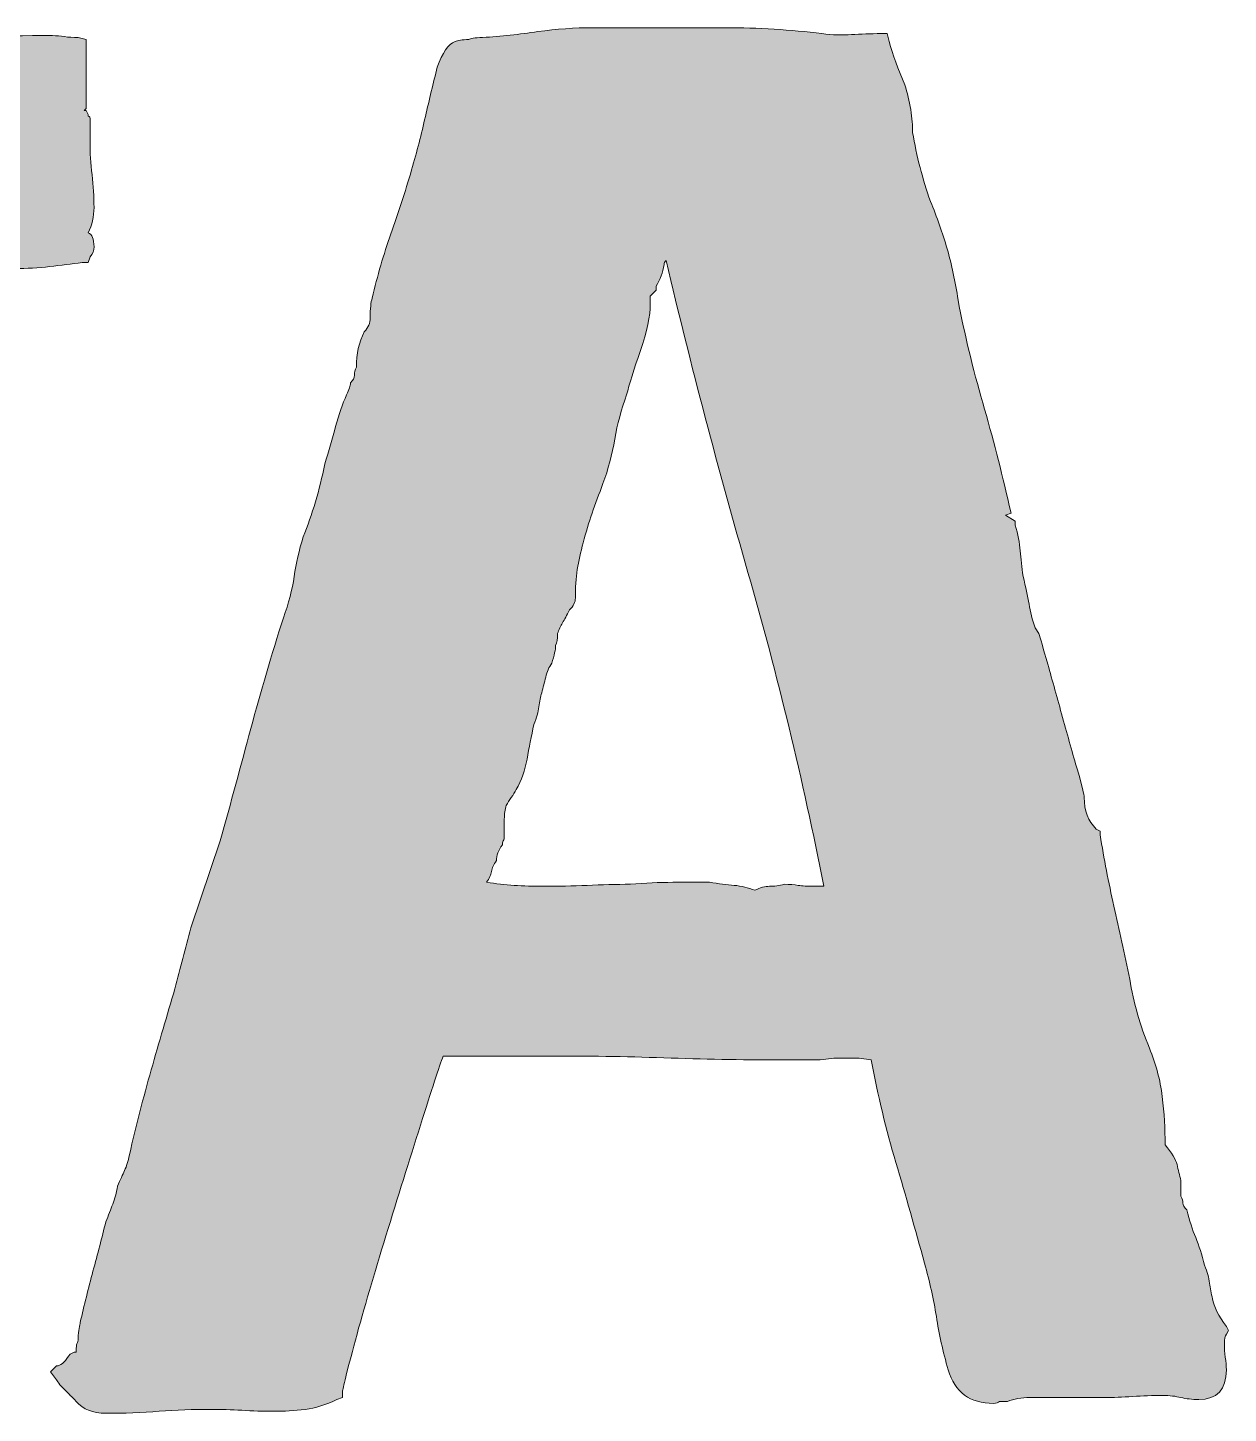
# Model space of a CAD drawing. Header units: inches. Extents: x 144 to 932, y -1020 to -68.
# Drawn here: x 563 to 713.9, y -959 to -784.9 of the extents above; entities that cross this region are included whole.
import ezdxf

# ---------------------------------------------------------------- set-up
doc = ezdxf.new("R2010")
doc.units = ezdxf.units.IN
doc.header["$MEASUREMENT"] = 0
doc.layers.add('Layer 1', color=7, linetype='Continuous')

# ---------------------------------------------------------------- blocks, each defined once
blk = doc.blocks.new('block 16')
at = {"layer": 'Layer 1', "true_color": 0x04d3da}
h = blk.add_hatch(color=132, dxfattribs=at)
h.dxf.hatch_style = 2
edge = h.paths.add_edge_path()
edge.add_spline(control_points=[(492.69, -957.27), (491.2, -956.44), (490.46, -955.37), (490.46, -954.04), (490.46, -954.04), (490.46, -938.17), (490.46, -938.17), (490.46, -938.17), (490.46, -937.43), (490.46, -937.43), (490.46, -937.27), (490.54, -937.1), (490.71, -936.93), (490.71, -936.93), (490.71, -936.44), (490.71, -936.44), (490.71, -936.44), (490.71, -936.19), (490.71, -936.19), (490.71, -936.19), (490.71, -935.45), (490.71, -935.45), (490.71, -935.12), (490.66, -934.91), (490.58, -934.83), (490.5, -934.75), (490.46, -934.62), (490.46, -934.46), (490.46, -934.46), (490.46, -933.71), (490.46, -933.71), (490.46, -933.71), (490.95, -933.22), (490.95, -933.22), (490.79, -933.05), (490.71, -932.64), (490.71, -931.98), (490.71, -931.48), (490.79, -931.23), (490.95, -931.23), (490.95, -931.07), (491.04, -930.9), (491.2, -930.74), (491.2, -930.74), (491.7, -930.24), (491.7, -930.24), (491.7, -930.24), (491.7, -929.99), (491.7, -929.99), (491.7, -929.99), (491.7, -928.75), (491.7, -928.75), (491.7, -928.75), (491.7, -927.26), (491.7, -927.26), (491.7, -920.82), (491.49, -914.37), (491.08, -907.92), (490.66, -901.48), (490.46, -895.12), (490.46, -888.83), (490.46, -888.83), (490.46, -887.59), (490.46, -887.59), (490.46, -887.59), (491.2, -887.59), (491.2, -887.59), (491.04, -887.26), (490.87, -886.93), (490.71, -886.6), (490.54, -886.27), (490.46, -885.94), (490.46, -885.61), (490.46, -878.67), (490.42, -871.93), (490.33, -865.4), (490.25, -858.87), (490.21, -852.22), (490.21, -845.44), (490.21, -843.13), (490.25, -840.9), (490.33, -838.75), (490.42, -836.6), (490.46, -834.37), (490.46, -832.05), (490.46, -831.23), (490.37, -830.44), (490.21, -829.7), (490.04, -828.95), (489.96, -828.17), (489.96, -827.34), (489.96, -827.01), (490, -826.81), (490.09, -826.72), (490.17, -826.64), (490.21, -826.52), (490.21, -826.35), (490.21, -826.35), (490.21, -825.61), (490.21, -825.61), (490.37, -825.44), (490.46, -825.2), (490.46, -824.86), (490.46, -824.86), (490.46, -824.37), (490.46, -824.37), (490.46, -824.04), (490.42, -823.62), (490.33, -823.13), (490.25, -822.63), (490.21, -822.22), (490.21, -821.89), (490.21, -821.89), (490.21, -815.19), (490.21, -815.19), (490.21, -815.19), (489.47, -815.19), (489.47, -815.19), (489.13, -815.19), (488.97, -815.11), (488.97, -814.95), (488.97, -814.95), (488.23, -814.95), (488.23, -814.95), (487.89, -814.78), (487.56, -814.66), (487.24, -814.57), (486.9, -814.49), (486.57, -814.29), (486.24, -813.95), (486.08, -814.12), (486, -814.24), (486, -814.33), (486, -814.41), (485.91, -814.54), (485.75, -814.7), (485.75, -814.7), (485.5, -815.19), (485.5, -815.19), (485.5, -815.19), (484.76, -815.19), (484.76, -815.19), (480.45, -815.19), (476.16, -815.15), (471.86, -815.07), (467.56, -814.99), (463.27, -814.95), (458.97, -814.95), (457.64, -814.95), (456.36, -815.03), (455.13, -815.19), (453.89, -815.36), (452.6, -815.44), (451.28, -815.44), (449.46, -815.44), (447.64, -815.4), (445.83, -815.32), (444.01, -815.24), (442.19, -815.28), (440.37, -815.44), (440.37, -815.44), (439.13, -815.44), (439.13, -815.44), (439.13, -815.44), (439.13, -814.2), (439.13, -814.2), (439.13, -812.06), (439.09, -809.86), (439.01, -807.63), (438.92, -805.4), (438.89, -803.13), (438.89, -800.81), (438.89, -798.5), (438.92, -796.23), (439.01, -793.99), (439.09, -791.76), (439.13, -789.57), (439.13, -787.42), (439.13, -787.42), (439.13, -785.94), (439.13, -785.94), (439.13, -785.94), (440.62, -786.18), (440.62, -786.18), (441.28, -786.35), (441.86, -786.47), (442.36, -786.56), (442.85, -786.64), (443.43, -786.68), (444.09, -786.68), (445.08, -786.68), (446.08, -786.6), (447.07, -786.43), (448.06, -786.27), (449.05, -786.18), (450.04, -786.18), (451.36, -786.18), (452.6, -786.23), (453.76, -786.31), (454.92, -786.39), (456.08, -786.43), (457.23, -786.43), (467.65, -786.43), (477.85, -786.35), (487.86, -786.18), (497.85, -786.02), (508.06, -785.94), (518.47, -785.94), (519.8, -785.94), (521.16, -785.98), (522.57, -786.06), (523.97, -786.14), (525.33, -786.18), (526.66, -786.18), (533.1, -786.18), (539.59, -786.14), (546.12, -786.06), (552.65, -785.98), (559.3, -785.94), (566.08, -785.94), (566.58, -785.94), (567.07, -785.98), (567.57, -786.06), (568.06, -786.14), (568.64, -786.18), (569.3, -786.18), (569.3, -786.18), (570.3, -786.43), (570.3, -786.43), (570.3, -786.43), (570.3, -795.11), (570.3, -795.11), (570.3, -795.11), (570.05, -795.36), (570.05, -795.36), (570.05, -795.36), (570.3, -795.36), (570.3, -795.36), (570.3, -795.36), (570.54, -795.85), (570.54, -795.85), (570.54, -796.02), (570.58, -796.1), (570.67, -796.1), (570.75, -796.1), (570.79, -796.19), (570.79, -796.35), (570.79, -796.35), (570.79, -797.09), (570.79, -797.09), (570.79, -797.09), (570.79, -797.59), (570.79, -797.59), (570.79, -797.59), (570.79, -799.33), (570.79, -799.33), (570.79, -800.65), (570.87, -802.01), (571.04, -803.42), (571.2, -804.82), (571.29, -806.19), (571.29, -807.51), (571.29, -808.67), (571.04, -809.74), (570.54, -810.73), (571.04, -810.9), (571.29, -811.47), (571.29, -812.47), (571.29, -812.96), (571.12, -813.38), (570.79, -813.71), (570.79, -813.71), (570.54, -814.45), (570.54, -814.45), (570.54, -814.45), (569.8, -814.45), (569.8, -814.45), (568.48, -814.62), (567.11, -814.78), (565.71, -814.95), (564.3, -815.11), (562.86, -815.19), (561.37, -815.19), (560.38, -815.19), (559.43, -815.11), (558.52, -814.95), (557.61, -814.78), (556.66, -814.7), (555.67, -814.7), (552.85, -814.7), (550.13, -814.74), (547.49, -814.82), (544.84, -814.91), (542.11, -814.95), (539.3, -814.95), (539.3, -814.95), (539.06, -815.19), (539.06, -815.19), (539.06, -815.19), (538.56, -815.19), (538.56, -815.19), (538.39, -815.36), (538.14, -815.44), (537.82, -815.44), (537.48, -815.61), (537.15, -815.69), (536.82, -815.69), (536.16, -815.69), (535.5, -815.53), (534.84, -815.19), (534.67, -815.19), (534.55, -815.15), (534.47, -815.07), (534.38, -814.99), (534.26, -814.95), (534.1, -814.95), (534.1, -814.95), (524.43, -814.95), (524.43, -814.95), (524.43, -815.28), (524.38, -815.57), (524.3, -815.81), (524.22, -816.06), (524.18, -816.35), (524.18, -816.68), (524.18, -817.67), (524.26, -818.63), (524.43, -819.53), (524.59, -820.44), (524.68, -821.39), (524.68, -822.38), (524.68, -822.88), (524.59, -823.21), (524.43, -823.38), (524.43, -823.87), (524.34, -824.2), (524.18, -824.37), (524.18, -824.37), (524.18, -824.86), (524.18, -824.86), (524.01, -825.03), (523.93, -825.2), (523.93, -825.36), (523.93, -826.68), (524.09, -828.05), (524.43, -829.45), (524.76, -830.86), (524.92, -832.3), (524.92, -833.79), (524.92, -836.6), (524.96, -839.37), (525.05, -842.1), (525.13, -844.82), (525.17, -847.51), (525.17, -850.15), (525.17, -850.15), (525.17, -850.65), (525.17, -850.65), (525.33, -850.82), (525.42, -851.31), (525.42, -852.14), (525.42, -852.97), (525.08, -854.04), (524.43, -855.36), (524.76, -856.19), (524.92, -857.43), (524.92, -859.08), (524.92, -860.07), (524.84, -861.02), (524.68, -861.93), (524.51, -862.84), (524.43, -863.71), (524.43, -864.53), (524.43, -866.52), (524.55, -868.46), (524.8, -870.36), (525.05, -872.26), (525.17, -874.2), (525.17, -876.19), (525.17, -876.85), (525.08, -877.27), (524.92, -877.43), (524.92, -877.92), (524.84, -878.34), (524.68, -878.67), (524.51, -879), (524.43, -879.33), (524.43, -879.66), (524.43, -879.66), (524.92, -880.65), (524.92, -880.65), (524.92, -880.65), (524.92, -880.9), (524.92, -880.9), (524.92, -885.03), (524.96, -889.17), (525.05, -893.3), (525.13, -897.43), (525.17, -901.64), (525.17, -905.94), (525.17, -907.1), (525.08, -908.17), (524.92, -909.16), (524.76, -910.16), (524.68, -911.23), (524.68, -912.39), (524.68, -912.39), (524.68, -918.59), (524.68, -918.59), (524.68, -918.75), (524.84, -919.17), (525.17, -919.83), (525.17, -920.32), (525.25, -920.66), (525.42, -920.82), (525.42, -920.82), (525.42, -921.81), (525.42, -921.81), (525.42, -922.14), (525.38, -922.55), (525.3, -923.05), (525.21, -923.55), (525.17, -923.96), (525.17, -924.29), (525.17, -925.12), (525.21, -926.07), (525.3, -927.14), (525.38, -928.22), (525.42, -929.25), (525.42, -930.24), (525.42, -932.22), (525.17, -934.13), (524.68, -935.94), (524.68, -935.94), (524.68, -936.19), (524.68, -936.19), (524.84, -936.36), (524.92, -936.52), (524.92, -936.69), (524.92, -936.85), (525, -937.02), (525.17, -937.18), (525.17, -937.52), (525.21, -937.93), (525.3, -938.42), (525.38, -938.92), (525.42, -939.41), (525.42, -939.91), (525.42, -939.91), (525.42, -944.62), (525.42, -944.62), (525.42, -945.95), (525.38, -947.22), (525.3, -948.46), (525.21, -949.7), (525.17, -950.99), (525.17, -952.31), (525.17, -952.31), (525.17, -952.8), (525.17, -952.8), (525.17, -952.8), (524.92, -953.05), (524.92, -953.05), (524.92, -953.05), (525.17, -953.3), (525.17, -953.3), (525.5, -953.63), (525.67, -954.04), (525.67, -954.54), (525.67, -955.2), (525.33, -955.62), (524.68, -955.78), (524.68, -955.78), (523.68, -956.27), (523.68, -956.27), (523.19, -956.27), (522.44, -956.44), (521.45, -956.77), (520.62, -956.94), (519.8, -957.06), (518.97, -957.14), (518.14, -957.23), (517.57, -957.27), (517.24, -957.27), (514.26, -957.43), (511.29, -957.56), (508.31, -957.64), (505.33, -957.72), (502.36, -957.76), (499.38, -957.76), (498.39, -957.76), (497.65, -957.68), (497.15, -957.51), (496.66, -957.51), (495.99, -957.27), (495.17, -956.77), (495, -956.77), (494.84, -956.86), (494.67, -957.02), (494.67, -957.02), (493.68, -957.02), (493.68, -957.02), (493.68, -957.02), (493.18, -957.27), (493.18, -957.27), (493.18, -957.27), (492.69, -957.27), (492.69, -957.27)], knot_values=[0, 0, 0, 0, 1, 1, 1, 2, 2, 2, 3, 3, 3, 4, 4, 4, 5, 5, 5, 6, 6, 6, 7, 7, 7, 8, 8, 8, 9, 9, 9, 10, 10, 10, 11, 11, 11, 12, 12, 12, 13, 13, 13, 14, 14, 14, 15, 15, 15, 16, 16, 16, 17, 17, 17, 18, 18, 18, 19, 19, 19, 20, 20, 20, 21, 21, 21, 22, 22, 22, 23, 23, 23, 24, 24, 24, 25, 25, 25, 26, 26, 26, 27, 27, 27, 28, 28, 28, 29, 29, 29, 30, 30, 30, 31, 31, 31, 32, 32, 32, 33, 33, 33, 34, 34, 34, 35, 35, 35, 36, 36, 36, 37, 37, 37, 38, 38, 38, 39, 39, 39, 40, 40, 40, 41, 41, 41, 42, 42, 42, 43, 43, 43, 44, 44, 44, 45, 45, 45, 46, 46, 46, 47, 47, 47, 48, 48, 48, 49, 49, 49, 50, 50, 50, 51, 51, 51, 52, 52, 52, 53, 53, 53, 54, 54, 54, 55, 55, 55, 56, 56, 56, 57, 57, 57, 58, 58, 58, 59, 59, 59, 60, 60, 60, 61, 61, 61, 62, 62, 62, 63, 63, 63, 64, 64, 64, 65, 65, 65, 66, 66, 66, 67, 67, 67, 68, 68, 68, 69, 69, 69, 70, 70, 70, 71, 71, 71, 72, 72, 72, 73, 73, 73, 74, 74, 74, 75, 75, 75, 76, 76, 76, 77, 77, 77, 78, 78, 78, 79, 79, 79, 80, 80, 80, 81, 81, 81, 82, 82, 82, 83, 83, 83, 84, 84, 84, 85, 85, 85, 86, 86, 86, 87, 87, 87, 88, 88, 88, 89, 89, 89, 90, 90, 90, 91, 91, 91, 92, 92, 92, 93, 93, 93, 94, 94, 94, 95, 95, 95, 96, 96, 96, 97, 97, 97, 98, 98, 98, 99, 99, 99, 100, 100, 100, 101, 101, 101, 102, 102, 102, 103, 103, 103, 104, 104, 104, 105, 105, 105, 106, 106, 106, 107, 107, 107, 108, 108, 108, 109, 109, 109, 110, 110, 110, 111, 111, 111, 112, 112, 112, 113, 113, 113, 114, 114, 114, 115, 115, 115, 116, 116, 116, 117, 117, 117, 118, 118, 118, 119, 119, 119, 120, 120, 120, 121, 121, 121, 122, 122, 122, 123, 123, 123, 124, 124, 124, 125, 125, 125, 126, 126, 126, 127, 127, 127, 128, 128, 128, 129, 129, 129, 130, 130, 130, 131, 131, 131, 132, 132, 132, 133, 133, 133, 134, 134, 134, 135, 135, 135, 136, 136, 136, 137, 137, 137, 138, 138, 138, 139, 139, 139, 140, 140, 140, 141, 141, 141, 142, 142, 142, 143, 143, 143, 144, 144, 144, 145, 145, 145, 146, 146, 146, 147, 147, 147, 148, 148, 148, 149, 149, 149, 150, 150, 150, 151, 151, 151, 152, 152, 152, 153, 153, 153, 154, 154, 154, 155, 155, 155, 156, 156, 156, 157, 157, 157, 158, 158, 158, 159, 159, 159, 160, 160, 160, 161, 161, 161, 162, 162, 162, 163, 163, 163, 164, 164, 164, 165, 165, 165, 166, 166, 166, 167, 167, 167, 168, 168, 168, 169, 169, 169, 169], degree=3, periodic=1)
at = {"layer": 'Layer 1', "lineweight": 0}
blk.add_open_spline([(492.69, -957.27), (491.2, -956.44), (490.46, -955.37), (490.46, -954.04), (490.46, -954.04), (490.46, -938.17), (490.46, -938.17), (490.46, -938.17), (490.46, -937.43), (490.46, -937.43), (490.46, -937.27), (490.54, -937.1), (490.71, -936.93), (490.71, -936.93), (490.71, -936.44), (490.71, -936.44), (490.71, -936.44), (490.71, -936.19), (490.71, -936.19), (490.71, -936.19), (490.71, -935.45), (490.71, -935.45), (490.71, -935.12), (490.66, -934.91), (490.58, -934.83), (490.5, -934.75), (490.46, -934.62), (490.46, -934.46), (490.46, -934.46), (490.46, -933.71), (490.46, -933.71), (490.46, -933.71), (490.95, -933.22), (490.95, -933.22), (490.79, -933.05), (490.71, -932.64), (490.71, -931.98), (490.71, -931.48), (490.79, -931.23), (490.95, -931.23), (490.95, -931.07), (491.04, -930.9), (491.2, -930.74), (491.2, -930.74), (491.7, -930.24), (491.7, -930.24), (491.7, -930.24), (491.7, -929.99), (491.7, -929.99), (491.7, -929.99), (491.7, -928.75), (491.7, -928.75), (491.7, -928.75), (491.7, -927.26), (491.7, -927.26), (491.7, -920.82), (491.49, -914.37), (491.08, -907.92), (490.66, -901.48), (490.46, -895.12), (490.46, -888.83), (490.46, -888.83), (490.46, -887.59), (490.46, -887.59), (490.46, -887.59), (491.2, -887.59), (491.2, -887.59), (491.04, -887.26), (490.87, -886.93), (490.71, -886.6), (490.54, -886.27), (490.46, -885.94), (490.46, -885.61), (490.46, -878.67), (490.42, -871.93), (490.33, -865.4), (490.25, -858.87), (490.21, -852.22), (490.21, -845.44), (490.21, -843.13), (490.25, -840.9), (490.33, -838.75), (490.42, -836.6), (490.46, -834.37), (490.46, -832.05), (490.46, -831.23), (490.37, -830.44), (490.21, -829.7), (490.04, -828.95), (489.96, -828.17), (489.96, -827.34), (489.96, -827.01), (490, -826.81), (490.09, -826.72), (490.17, -826.64), (490.21, -826.52), (490.21, -826.35), (490.21, -826.35), (490.21, -825.61), (490.21, -825.61), (490.37, -825.44), (490.46, -825.2), (490.46, -824.86), (490.46, -824.86), (490.46, -824.37), (490.46, -824.37), (490.46, -824.04), (490.42, -823.62), (490.33, -823.13), (490.25, -822.63), (490.21, -822.22), (490.21, -821.89), (490.21, -821.89), (490.21, -815.19), (490.21, -815.19), (490.21, -815.19), (489.47, -815.19), (489.47, -815.19), (489.13, -815.19), (488.97, -815.11), (488.97, -814.95), (488.97, -814.95), (488.23, -814.95), (488.23, -814.95), (487.89, -814.78), (487.56, -814.66), (487.24, -814.57), (486.9, -814.49), (486.57, -814.29), (486.24, -813.95), (486.08, -814.12), (486, -814.24), (486, -814.33), (486, -814.41), (485.91, -814.54), (485.75, -814.7), (485.75, -814.7), (485.5, -815.19), (485.5, -815.19), (485.5, -815.19), (484.76, -815.19), (484.76, -815.19), (480.45, -815.19), (476.16, -815.15), (471.86, -815.07), (467.56, -814.99), (463.27, -814.95), (458.97, -814.95), (457.64, -814.95), (456.36, -815.03), (455.13, -815.19), (453.89, -815.36), (452.6, -815.44), (451.28, -815.44), (449.46, -815.44), (447.64, -815.4), (445.83, -815.32), (444.01, -815.24), (442.19, -815.28), (440.37, -815.44), (440.37, -815.44), (439.13, -815.44), (439.13, -815.44), (439.13, -815.44), (439.13, -814.2), (439.13, -814.2), (439.13, -812.06), (439.09, -809.86), (439.01, -807.63), (438.92, -805.4), (438.89, -803.13), (438.89, -800.81), (438.89, -798.5), (438.92, -796.23), (439.01, -793.99), (439.09, -791.76), (439.13, -789.57), (439.13, -787.42), (439.13, -787.42), (439.13, -785.94), (439.13, -785.94), (439.13, -785.94), (440.62, -786.18), (440.62, -786.18), (441.28, -786.35), (441.86, -786.47), (442.36, -786.56), (442.85, -786.64), (443.43, -786.68), (444.09, -786.68), (445.08, -786.68), (446.08, -786.6), (447.07, -786.43), (448.06, -786.27), (449.05, -786.18), (450.04, -786.18), (451.36, -786.18), (452.6, -786.23), (453.76, -786.31), (454.92, -786.39), (456.08, -786.43), (457.23, -786.43), (467.65, -786.43), (477.85, -786.35), (487.86, -786.18), (497.85, -786.02), (508.06, -785.94), (518.47, -785.94), (519.8, -785.94), (521.16, -785.98), (522.57, -786.06), (523.97, -786.14), (525.33, -786.18), (526.66, -786.18), (533.1, -786.18), (539.59, -786.14), (546.12, -786.06), (552.65, -785.98), (559.3, -785.94), (566.08, -785.94), (566.58, -785.94), (567.07, -785.98), (567.57, -786.06), (568.06, -786.14), (568.64, -786.18), (569.3, -786.18), (569.3, -786.18), (570.3, -786.43), (570.3, -786.43), (570.3, -786.43), (570.3, -795.11), (570.3, -795.11), (570.3, -795.11), (570.05, -795.36), (570.05, -795.36), (570.05, -795.36), (570.3, -795.36), (570.3, -795.36), (570.3, -795.36), (570.54, -795.85), (570.54, -795.85), (570.54, -796.02), (570.58, -796.1), (570.67, -796.1), (570.75, -796.1), (570.79, -796.19), (570.79, -796.35), (570.79, -796.35), (570.79, -797.09), (570.79, -797.09), (570.79, -797.09), (570.79, -797.59), (570.79, -797.59), (570.79, -797.59), (570.79, -799.33), (570.79, -799.33), (570.79, -800.65), (570.87, -802.01), (571.04, -803.42), (571.2, -804.82), (571.29, -806.19), (571.29, -807.51), (571.29, -808.67), (571.04, -809.74), (570.54, -810.73), (571.04, -810.9), (571.29, -811.47), (571.29, -812.47), (571.29, -812.96), (571.12, -813.38), (570.79, -813.71), (570.79, -813.71), (570.54, -814.45), (570.54, -814.45), (570.54, -814.45), (569.8, -814.45), (569.8, -814.45), (568.48, -814.62), (567.11, -814.78), (565.71, -814.95), (564.3, -815.11), (562.86, -815.19), (561.37, -815.19), (560.38, -815.19), (559.43, -815.11), (558.52, -814.95), (557.61, -814.78), (556.66, -814.7), (555.67, -814.7), (552.85, -814.7), (550.13, -814.74), (547.49, -814.82), (544.84, -814.91), (542.11, -814.95), (539.3, -814.95), (539.3, -814.95), (539.06, -815.19), (539.06, -815.19), (539.06, -815.19), (538.56, -815.19), (538.56, -815.19), (538.39, -815.36), (538.14, -815.44), (537.82, -815.44), (537.48, -815.61), (537.15, -815.69), (536.82, -815.69), (536.16, -815.69), (535.5, -815.53), (534.84, -815.19), (534.67, -815.19), (534.55, -815.15), (534.47, -815.07), (534.38, -814.99), (534.26, -814.95), (534.1, -814.95), (534.1, -814.95), (524.43, -814.95), (524.43, -814.95), (524.43, -815.28), (524.38, -815.57), (524.3, -815.81), (524.22, -816.06), (524.18, -816.35), (524.18, -816.68), (524.18, -817.67), (524.26, -818.63), (524.43, -819.53), (524.59, -820.44), (524.68, -821.39), (524.68, -822.38), (524.68, -822.88), (524.59, -823.21), (524.43, -823.38), (524.43, -823.87), (524.34, -824.2), (524.18, -824.37), (524.18, -824.37), (524.18, -824.86), (524.18, -824.86), (524.01, -825.03), (523.93, -825.2), (523.93, -825.36), (523.93, -826.68), (524.09, -828.05), (524.43, -829.45), (524.76, -830.86), (524.92, -832.3), (524.92, -833.79), (524.92, -836.6), (524.96, -839.37), (525.05, -842.1), (525.13, -844.82), (525.17, -847.51), (525.17, -850.15), (525.17, -850.15), (525.17, -850.65), (525.17, -850.65), (525.33, -850.82), (525.42, -851.31), (525.42, -852.14), (525.42, -852.97), (525.08, -854.04), (524.43, -855.36), (524.76, -856.19), (524.92, -857.43), (524.92, -859.08), (524.92, -860.07), (524.84, -861.02), (524.68, -861.93), (524.51, -862.84), (524.43, -863.71), (524.43, -864.53), (524.43, -866.52), (524.55, -868.46), (524.8, -870.36), (525.05, -872.26), (525.17, -874.2), (525.17, -876.19), (525.17, -876.85), (525.08, -877.27), (524.92, -877.43), (524.92, -877.92), (524.84, -878.34), (524.68, -878.67), (524.51, -879), (524.43, -879.33), (524.43, -879.66), (524.43, -879.66), (524.92, -880.65), (524.92, -880.65), (524.92, -880.65), (524.92, -880.9), (524.92, -880.9), (524.92, -885.03), (524.96, -889.17), (525.05, -893.3), (525.13, -897.43), (525.17, -901.64), (525.17, -905.94), (525.17, -907.1), (525.08, -908.17), (524.92, -909.16), (524.76, -910.16), (524.68, -911.23), (524.68, -912.39), (524.68, -912.39), (524.68, -918.59), (524.68, -918.59), (524.68, -918.75), (524.84, -919.17), (525.17, -919.83), (525.17, -920.32), (525.25, -920.66), (525.42, -920.82), (525.42, -920.82), (525.42, -921.81), (525.42, -921.81), (525.42, -922.14), (525.38, -922.55), (525.3, -923.05), (525.21, -923.55), (525.17, -923.96), (525.17, -924.29), (525.17, -925.12), (525.21, -926.07), (525.3, -927.14), (525.38, -928.22), (525.42, -929.25), (525.42, -930.24), (525.42, -932.22), (525.17, -934.13), (524.68, -935.94), (524.68, -935.94), (524.68, -936.19), (524.68, -936.19), (524.84, -936.36), (524.92, -936.52), (524.92, -936.69), (524.92, -936.85), (525, -937.02), (525.17, -937.18), (525.17, -937.52), (525.21, -937.93), (525.3, -938.42), (525.38, -938.92), (525.42, -939.41), (525.42, -939.91), (525.42, -939.91), (525.42, -944.62), (525.42, -944.62), (525.42, -945.95), (525.38, -947.22), (525.3, -948.46), (525.21, -949.7), (525.17, -950.99), (525.17, -952.31), (525.17, -952.31), (525.17, -952.8), (525.17, -952.8), (525.17, -952.8), (524.92, -953.05), (524.92, -953.05), (524.92, -953.05), (525.17, -953.3), (525.17, -953.3), (525.5, -953.63), (525.67, -954.04), (525.67, -954.54), (525.67, -955.2), (525.33, -955.62), (524.68, -955.78), (524.68, -955.78), (523.68, -956.27), (523.68, -956.27), (523.19, -956.27), (522.44, -956.44), (521.45, -956.77), (520.62, -956.94), (519.8, -957.06), (518.97, -957.14), (518.14, -957.23), (517.57, -957.27), (517.24, -957.27), (514.26, -957.43), (511.29, -957.56), (508.31, -957.64), (505.33, -957.72), (502.36, -957.76), (499.38, -957.76), (498.39, -957.76), (497.65, -957.68), (497.15, -957.51), (496.66, -957.51), (495.99, -957.27), (495.17, -956.77), (495, -956.77), (494.84, -956.86), (494.67, -957.02), (494.67, -957.02), (493.68, -957.02), (493.68, -957.02), (493.68, -957.02), (493.18, -957.27), (493.18, -957.27), (493.18, -957.27), (492.69, -957.27), (492.69, -957.27)], degree=3, knots=[0, 0, 0, 0, 1, 1, 1, 2, 2, 2, 3, 3, 3, 4, 4, 4, 5, 5, 5, 6, 6, 6, 7, 7, 7, 8, 8, 8, 9, 9, 9, 10, 10, 10, 11, 11, 11, 12, 12, 12, 13, 13, 13, 14, 14, 14, 15, 15, 15, 16, 16, 16, 17, 17, 17, 18, 18, 18, 19, 19, 19, 20, 20, 20, 21, 21, 21, 22, 22, 22, 23, 23, 23, 24, 24, 24, 25, 25, 25, 26, 26, 26, 27, 27, 27, 28, 28, 28, 29, 29, 29, 30, 30, 30, 31, 31, 31, 32, 32, 32, 33, 33, 33, 34, 34, 34, 35, 35, 35, 36, 36, 36, 37, 37, 37, 38, 38, 38, 39, 39, 39, 40, 40, 40, 41, 41, 41, 42, 42, 42, 43, 43, 43, 44, 44, 44, 45, 45, 45, 46, 46, 46, 47, 47, 47, 48, 48, 48, 49, 49, 49, 50, 50, 50, 51, 51, 51, 52, 52, 52, 53, 53, 53, 54, 54, 54, 55, 55, 55, 56, 56, 56, 57, 57, 57, 58, 58, 58, 59, 59, 59, 60, 60, 60, 61, 61, 61, 62, 62, 62, 63, 63, 63, 64, 64, 64, 65, 65, 65, 66, 66, 66, 67, 67, 67, 68, 68, 68, 69, 69, 69, 70, 70, 70, 71, 71, 71, 72, 72, 72, 73, 73, 73, 74, 74, 74, 75, 75, 75, 76, 76, 76, 77, 77, 77, 78, 78, 78, 79, 79, 79, 80, 80, 80, 81, 81, 81, 82, 82, 82, 83, 83, 83, 84, 84, 84, 85, 85, 85, 86, 86, 86, 87, 87, 87, 88, 88, 88, 89, 89, 89, 90, 90, 90, 91, 91, 91, 92, 92, 92, 93, 93, 93, 94, 94, 94, 95, 95, 95, 96, 96, 96, 97, 97, 97, 98, 98, 98, 99, 99, 99, 100, 100, 100, 101, 101, 101, 102, 102, 102, 103, 103, 103, 104, 104, 104, 105, 105, 105, 106, 106, 106, 107, 107, 107, 108, 108, 108, 109, 109, 109, 110, 110, 110, 111, 111, 111, 112, 112, 112, 113, 113, 113, 114, 114, 114, 115, 115, 115, 116, 116, 116, 117, 117, 117, 118, 118, 118, 119, 119, 119, 120, 120, 120, 121, 121, 121, 122, 122, 122, 123, 123, 123, 124, 124, 124, 125, 125, 125, 126, 126, 126, 127, 127, 127, 128, 128, 128, 129, 129, 129, 130, 130, 130, 131, 131, 131, 132, 132, 132, 133, 133, 133, 134, 134, 134, 135, 135, 135, 136, 136, 136, 137, 137, 137, 138, 138, 138, 139, 139, 139, 140, 140, 140, 141, 141, 141, 142, 142, 142, 143, 143, 143, 144, 144, 144, 145, 145, 145, 146, 146, 146, 147, 147, 147, 148, 148, 148, 149, 149, 149, 150, 150, 150, 151, 151, 151, 152, 152, 152, 153, 153, 153, 154, 154, 154, 155, 155, 155, 156, 156, 156, 157, 157, 157, 158, 158, 158, 159, 159, 159, 160, 160, 160, 161, 161, 161, 162, 162, 162, 163, 163, 163, 164, 164, 164, 165, 165, 165, 166, 166, 166, 167, 167, 167, 168, 168, 168, 169, 169, 169, 169], dxfattribs=at)
blk = doc.blocks.new('block 17')
at = {"layer": 'Layer 1', "true_color": 0x04d3da}
h = blk.add_hatch(color=132, dxfattribs=at)
h.dxf.hatch_style = 2
edge = h.paths.add_edge_path()
edge.add_spline(control_points=[(565.83, -953.8), (565.83, -953.8), (566.58, -953.05), (566.58, -953.05), (567.07, -953.05), (567.57, -952.64), (568.06, -951.81), (568.39, -951.48), (568.72, -951.31), (569.06, -951.31), (569.06, -951.31), (569.06, -951.07), (569.06, -951.07), (569.06, -951.07), (569.06, -950.82), (569.06, -950.82), (569.06, -950.49), (569.09, -950.28), (569.18, -950.2), (569.26, -950.12), (569.3, -949.91), (569.3, -949.58), (569.3, -949.08), (569.34, -948.67), (569.43, -948.34), (569.51, -948.01), (569.55, -947.76), (569.55, -947.6), (570.05, -945.45), (570.58, -943.3), (571.16, -941.15), (571.74, -939), (572.28, -936.93), (572.77, -934.95), (573.1, -934.13), (573.39, -933.38), (573.64, -932.72), (573.89, -932.06), (574.1, -931.32), (574.26, -930.49), (574.59, -929.66), (574.88, -929), (575.13, -928.5), (575.38, -928.01), (575.58, -927.35), (575.75, -926.52), (576.57, -922.89), (577.49, -919.33), (578.48, -915.86), (579.47, -912.39), (580.46, -909), (581.45, -905.69), (581.78, -904.37), (582.11, -903.09), (582.44, -901.85), (582.77, -900.61), (583.1, -899.33), (583.44, -898.01), (583.44, -898.01), (587.16, -887.1), (587.16, -887.1), (588.48, -882.31), (589.76, -877.59), (591, -872.97), (592.24, -868.34), (593.6, -863.71), (595.09, -859.08), (595.75, -857.26), (596.2, -855.53), (596.45, -853.87), (596.7, -852.22), (597.07, -850.57), (597.57, -848.91), (598.72, -846.1), (599.63, -843.05), (600.3, -839.74), (600.79, -838.09), (601.24, -836.52), (601.66, -835.03), (602.07, -833.54), (602.53, -832.22), (603.02, -831.06), (603.35, -830.4), (603.52, -829.91), (603.52, -829.57), (603.85, -829.24), (604.02, -828.92), (604.02, -828.58), (604.02, -828.25), (604.1, -827.92), (604.26, -827.59), (604.26, -825.94), (604.59, -824.45), (605.26, -823.13), (605.75, -822.63), (606, -822.05), (606, -821.39), (606, -820.24), (606.08, -819.41), (606.25, -818.91), (606.91, -816.1), (607.69, -813.42), (608.6, -810.85), (609.51, -808.29), (610.38, -805.61), (611.21, -802.8), (611.87, -800.48), (612.45, -798.25), (612.94, -796.1), (613.44, -793.96), (613.93, -791.89), (614.43, -789.9), (615.09, -788.09), (615.83, -787.01), (616.66, -786.68), (616.99, -786.52), (617.57, -786.43), (618.4, -786.43), (618.56, -786.27), (619.14, -786.18), (620.13, -786.18), (622.45, -786.02), (624.76, -785.77), (627.08, -785.44), (629.39, -785.11), (631.7, -784.94), (634.02, -784.94), (634.02, -784.94), (650.63, -784.94), (650.63, -784.94), (654.76, -784.94), (658.81, -785.19), (662.78, -785.69), (664.1, -785.85), (665.34, -785.9), (666.5, -785.81), (667.65, -785.73), (668.89, -785.69), (670.22, -785.69), (670.22, -785.69), (670.96, -785.69), (670.96, -785.69), (670.96, -785.69), (671.21, -786.68), (671.21, -786.68), (671.7, -788.33), (672.36, -790.15), (673.19, -792.13), (673.52, -793.13), (673.77, -794.16), (673.94, -795.23), (674.1, -796.31), (674.18, -797.26), (674.18, -798.09), (674.68, -801.06), (675.42, -803.95), (676.42, -806.76), (677.24, -808.75), (677.94, -810.73), (678.52, -812.71), (679.1, -814.7), (679.55, -816.85), (679.89, -819.16), (680.71, -823.46), (681.75, -827.76), (682.99, -832.05), (684.23, -836.35), (685.34, -840.65), (686.33, -844.95), (686.33, -844.95), (686.58, -845.94), (686.58, -845.94), (686.58, -845.94), (685.84, -846.19), (685.84, -846.19), (685.84, -846.19), (687.08, -846.93), (687.08, -846.93), (687.08, -846.93), (687.08, -847.43), (687.08, -847.43), (687.41, -848.58), (687.61, -849.66), (687.7, -850.65), (687.78, -851.64), (687.9, -852.72), (688.07, -853.87), (688.4, -855.2), (688.65, -856.35), (688.81, -857.34), (688.98, -858.34), (689.22, -859.33), (689.56, -860.32), (689.56, -860.32), (690.05, -861.06), (690.05, -861.06), (690.22, -861.56), (690.59, -862.84), (691.17, -864.91), (691.75, -866.97), (692.37, -869.21), (693.03, -871.6), (693.69, -874), (694.31, -876.19), (694.89, -878.17), (695.47, -880.16), (695.75, -881.31), (695.75, -881.64), (695.75, -883.3), (696.25, -884.62), (697.24, -885.61), (697.24, -885.61), (697.74, -885.86), (697.74, -885.86), (697.74, -885.86), (697.74, -886.35), (697.74, -886.35), (698.23, -889.33), (698.81, -892.3), (699.47, -895.28), (700.13, -898.26), (700.79, -901.32), (701.46, -904.45), (701.96, -907.43), (702.78, -910.32), (703.94, -913.13), (704.76, -915.12), (705.3, -917.14), (705.55, -919.21), (705.8, -921.28), (705.92, -923.3), (705.92, -925.28), (706.75, -926.27), (707.24, -927.1), (707.41, -927.76), (707.57, -928.42), (707.74, -929.09), (707.9, -929.74), (707.9, -929.74), (707.9, -931.73), (707.9, -931.73), (708.07, -932.06), (708.15, -932.35), (708.15, -932.6), (708.15, -932.84), (708.32, -933.13), (708.65, -933.46), (708.98, -934.79), (709.35, -935.94), (709.76, -936.93), (710.18, -937.93), (710.55, -939.08), (710.88, -940.41), (711.21, -941.23), (711.42, -941.98), (711.5, -942.64), (711.58, -943.3), (711.7, -943.96), (711.87, -944.62), (712.04, -945.61), (712.62, -946.77), (713.61, -948.09), (713.61, -948.09), (713.86, -948.59), (713.86, -948.59), (713.86, -948.59), (713.61, -949.08), (713.61, -949.08), (713.44, -949.25), (713.36, -949.66), (713.36, -950.32), (713.36, -950.82), (713.4, -951.36), (713.48, -951.94), (713.56, -952.52), (713.61, -953.05), (713.61, -953.55), (713.61, -956.03), (712.45, -957.27), (710.14, -957.27), (709.31, -957.27), (708.56, -957.18), (707.9, -957.02), (707.24, -956.86), (706.5, -956.77), (705.67, -956.77), (704.35, -956.77), (703.07, -956.81), (701.83, -956.89), (700.59, -956.98), (699.39, -957.02), (698.23, -957.02), (698.23, -957.02), (692.04, -957.02), (692.04, -957.02), (691.05, -957.02), (690.01, -957.02), (688.94, -957.02), (687.86, -957.02), (686.91, -957.18), (686.09, -957.51), (686.09, -957.51), (685.09, -957.51), (685.09, -957.51), (684.93, -957.68), (684.68, -957.76), (684.35, -957.76), (681.37, -957.76), (679.47, -956.36), (678.65, -953.55), (677.98, -951.23), (677.49, -949), (677.16, -946.85), (676.83, -944.71), (676.33, -942.47), (675.67, -940.16), (674.51, -935.86), (673.32, -931.65), (672.08, -927.51), (670.84, -923.38), (669.8, -919.08), (668.98, -914.62), (668.15, -914.46), (667.37, -914.37), (666.62, -914.37), (665.88, -914.37), (665.09, -914.37), (664.27, -914.37), (663.44, -914.54), (662.49, -914.62), (661.41, -914.62), (660.34, -914.62), (659.31, -914.62), (658.32, -914.62), (653.52, -914.62), (648.69, -914.54), (643.81, -914.37), (638.93, -914.21), (634.1, -914.12), (629.31, -914.12), (629.31, -914.12), (615.17, -914.12), (615.17, -914.12), (614.68, -915.45), (613.72, -918.34), (612.32, -922.8), (610.92, -927.26), (609.47, -931.89), (607.98, -936.69), (606.5, -941.48), (605.21, -945.86), (604.14, -949.83), (603.06, -953.8), (602.53, -955.95), (602.53, -956.27), (602.53, -956.27), (602.53, -957.02), (602.53, -957.02), (602.53, -957.02), (601.79, -957.27), (601.79, -957.27), (600.46, -957.93), (599.14, -958.34), (597.82, -958.51), (596.49, -958.67), (595.17, -958.75), (593.85, -958.75), (592.52, -958.75), (591.2, -958.72), (589.88, -958.63), (588.56, -958.55), (587.24, -958.51), (585.92, -958.51), (583.77, -958.51), (581.61, -958.59), (579.47, -958.75), (577.32, -958.92), (575.09, -959), (572.77, -959), (571.12, -959), (569.88, -958.51), (569.06, -957.51), (568.72, -957.18), (568.47, -956.94), (568.31, -956.77), (568.15, -956.61), (567.98, -956.44), (567.82, -956.27), (567.15, -955.62), (566.74, -955.12), (566.58, -954.79), (566.58, -954.79), (565.83, -953.8), (565.83, -953.8)], knot_values=[0, 0, 0, 0, 1, 1, 1, 2, 2, 2, 3, 3, 3, 4, 4, 4, 5, 5, 5, 6, 6, 6, 7, 7, 7, 8, 8, 8, 9, 9, 9, 10, 10, 10, 11, 11, 11, 12, 12, 12, 13, 13, 13, 14, 14, 14, 15, 15, 15, 16, 16, 16, 17, 17, 17, 18, 18, 18, 19, 19, 19, 20, 20, 20, 21, 21, 21, 22, 22, 22, 23, 23, 23, 24, 24, 24, 25, 25, 25, 26, 26, 26, 27, 27, 27, 28, 28, 28, 29, 29, 29, 30, 30, 30, 31, 31, 31, 32, 32, 32, 33, 33, 33, 34, 34, 34, 35, 35, 35, 36, 36, 36, 37, 37, 37, 38, 38, 38, 39, 39, 39, 40, 40, 40, 41, 41, 41, 42, 42, 42, 43, 43, 43, 44, 44, 44, 45, 45, 45, 46, 46, 46, 47, 47, 47, 48, 48, 48, 49, 49, 49, 50, 50, 50, 51, 51, 51, 52, 52, 52, 53, 53, 53, 54, 54, 54, 55, 55, 55, 56, 56, 56, 57, 57, 57, 58, 58, 58, 59, 59, 59, 60, 60, 60, 61, 61, 61, 62, 62, 62, 63, 63, 63, 64, 64, 64, 65, 65, 65, 66, 66, 66, 67, 67, 67, 68, 68, 68, 69, 69, 69, 70, 70, 70, 71, 71, 71, 72, 72, 72, 73, 73, 73, 74, 74, 74, 75, 75, 75, 76, 76, 76, 77, 77, 77, 78, 78, 78, 79, 79, 79, 80, 80, 80, 81, 81, 81, 82, 82, 82, 83, 83, 83, 84, 84, 84, 85, 85, 85, 86, 86, 86, 87, 87, 87, 88, 88, 88, 89, 89, 89, 90, 90, 90, 91, 91, 91, 92, 92, 92, 93, 93, 93, 94, 94, 94, 95, 95, 95, 96, 96, 96, 97, 97, 97, 98, 98, 98, 99, 99, 99, 100, 100, 100, 101, 101, 101, 102, 102, 102, 103, 103, 103, 104, 104, 104, 105, 105, 105, 106, 106, 106, 107, 107, 107, 108, 108, 108, 109, 109, 109, 110, 110, 110, 111, 111, 111, 112, 112, 112, 113, 113, 113, 114, 114, 114, 115, 115, 115, 116, 116, 116, 117, 117, 117, 118, 118, 118, 119, 119, 119, 120, 120, 120, 121, 121, 121, 122, 122, 122, 123, 123, 123, 124, 124, 124, 125, 125, 125, 126, 126, 126, 127, 127, 127, 128, 128, 128, 129, 129, 129, 130, 130, 130, 131, 131, 131, 131], degree=3, periodic=1)
edge = h.paths.add_edge_path()
edge.add_spline(control_points=[(641.21, -818.66), (641.21, -818.66), (641.21, -819.66), (641.21, -819.66), (641.21, -821.14), (640.79, -823.09), (639.97, -825.48), (639.14, -827.88), (638.56, -829.74), (638.23, -831.06), (637.57, -832.88), (637.07, -834.74), (636.74, -836.64), (636.41, -838.54), (635.92, -840.4), (635.26, -842.22), (634.76, -843.54), (634.3, -844.78), (633.89, -845.94), (633.48, -847.1), (633.11, -848.34), (632.78, -849.66), (632.44, -850.82), (632.2, -851.93), (632.03, -853.01), (631.87, -854.08), (631.79, -855.28), (631.79, -856.6), (631.79, -857.1), (631.54, -857.59), (631.04, -858.09), (630.71, -858.75), (630.42, -859.29), (630.17, -859.7), (629.93, -860.11), (629.72, -860.57), (629.55, -861.06), (629.55, -861.73), (629.47, -862.22), (629.31, -862.55), (629.31, -863.05), (629.14, -863.79), (628.81, -864.78), (628.48, -865.28), (628.23, -865.86), (628.07, -866.52), (627.9, -867.18), (627.73, -867.84), (627.57, -868.5), (627.4, -869), (627.28, -869.58), (627.2, -870.24), (627.11, -870.9), (626.91, -871.64), (626.58, -872.47), (626.25, -873.96), (625.96, -875.41), (625.71, -876.81), (625.46, -878.21), (625.01, -879.5), (624.35, -880.65), (624.18, -880.98), (623.98, -881.31), (623.73, -881.64), (623.48, -881.98), (623.27, -882.31), (623.11, -882.63), (622.94, -883.13), (622.86, -883.71), (622.86, -884.37), (622.86, -884.37), (622.86, -885.86), (622.86, -885.86), (622.86, -885.86), (622.86, -886.6), (622.86, -886.6), (622.86, -886.77), (622.82, -886.93), (622.73, -887.1), (622.65, -887.26), (622.61, -887.43), (622.61, -887.59), (622.11, -888.26), (621.87, -888.92), (621.87, -889.58), (621.53, -890.07), (621.33, -890.53), (621.25, -890.94), (621.16, -891.35), (620.96, -891.81), (620.63, -892.3), (621.78, -892.47), (622.94, -892.6), (624.1, -892.68), (625.25, -892.76), (626.49, -892.8), (627.82, -892.8), (629.64, -892.8), (631.45, -892.76), (633.27, -892.68), (635.09, -892.6), (636.91, -892.55), (638.73, -892.55), (640.54, -892.39), (642.32, -892.3), (644.06, -892.3), (645.79, -892.3), (647.32, -892.3), (648.65, -892.3), (649.8, -892.47), (650.83, -892.6), (651.75, -892.68), (652.65, -892.76), (653.52, -892.97), (654.35, -893.3), (655.01, -892.97), (655.63, -892.8), (656.21, -892.8), (656.79, -892.8), (657.41, -892.72), (658.07, -892.55), (658.73, -892.55), (659.31, -892.6), (659.8, -892.68), (660.3, -892.76), (660.96, -892.8), (661.79, -892.8), (661.79, -892.8), (663.03, -892.8), (663.03, -892.8), (660.38, -879.41), (657.2, -866.27), (653.48, -853.38), (649.76, -840.48), (646.33, -827.43), (643.19, -814.2), (643.03, -814.37), (642.94, -814.54), (642.94, -814.7), (642.78, -815.69), (642.45, -816.6), (641.95, -817.43), (641.95, -817.43), (641.95, -817.92), (641.95, -817.92), (641.95, -817.92), (641.21, -818.66), (641.21, -818.66)], knot_values=[0, 0, 0, 0, 1, 1, 1, 2, 2, 2, 3, 3, 3, 4, 4, 4, 5, 5, 5, 6, 6, 6, 7, 7, 7, 8, 8, 8, 9, 9, 9, 10, 10, 10, 11, 11, 11, 12, 12, 12, 13, 13, 13, 14, 14, 14, 15, 15, 15, 16, 16, 16, 17, 17, 17, 18, 18, 18, 19, 19, 19, 20, 20, 20, 21, 21, 21, 22, 22, 22, 23, 23, 23, 24, 24, 24, 25, 25, 25, 26, 26, 26, 27, 27, 27, 28, 28, 28, 29, 29, 29, 30, 30, 30, 31, 31, 31, 32, 32, 32, 33, 33, 33, 34, 34, 34, 35, 35, 35, 36, 36, 36, 37, 37, 37, 38, 38, 38, 39, 39, 39, 40, 40, 40, 41, 41, 41, 42, 42, 42, 43, 43, 43, 44, 44, 44, 45, 45, 45, 46, 46, 46, 47, 47, 47, 48, 48, 48, 49, 49, 49, 49], degree=3, periodic=1)
at = {"layer": 'Layer 1', "lineweight": 0}
for points, knots in [([(565.83, -953.8), (565.83, -953.8), (566.58, -953.05), (566.58, -953.05), (567.07, -953.05), (567.57, -952.64), (568.06, -951.81), (568.39, -951.48), (568.72, -951.31), (569.06, -951.31), (569.06, -951.31), (569.06, -951.07), (569.06, -951.07), (569.06, -951.07), (569.06, -950.82), (569.06, -950.82), (569.06, -950.49), (569.09, -950.28), (569.18, -950.2), (569.26, -950.12), (569.3, -949.91), (569.3, -949.58), (569.3, -949.08), (569.34, -948.67), (569.43, -948.34), (569.51, -948.01), (569.55, -947.76), (569.55, -947.6), (570.05, -945.45), (570.58, -943.3), (571.16, -941.15), (571.74, -939), (572.28, -936.93), (572.77, -934.95), (573.1, -934.13), (573.39, -933.38), (573.64, -932.72), (573.89, -932.06), (574.1, -931.32), (574.26, -930.49), (574.59, -929.66), (574.88, -929), (575.13, -928.5), (575.38, -928.01), (575.58, -927.35), (575.75, -926.52), (576.57, -922.89), (577.49, -919.33), (578.48, -915.86), (579.47, -912.39), (580.46, -909), (581.45, -905.69), (581.78, -904.37), (582.11, -903.09), (582.44, -901.85), (582.77, -900.61), (583.1, -899.33), (583.44, -898.01), (583.44, -898.01), (587.16, -887.1), (587.16, -887.1), (588.48, -882.31), (589.76, -877.59), (591, -872.97), (592.24, -868.34), (593.6, -863.71), (595.09, -859.08), (595.75, -857.26), (596.2, -855.53), (596.45, -853.87), (596.7, -852.22), (597.07, -850.57), (597.57, -848.91), (598.72, -846.1), (599.63, -843.05), (600.3, -839.74), (600.79, -838.09), (601.24, -836.52), (601.66, -835.03), (602.07, -833.54), (602.53, -832.22), (603.02, -831.06), (603.35, -830.4), (603.52, -829.91), (603.52, -829.57), (603.85, -829.24), (604.02, -828.92), (604.02, -828.58), (604.02, -828.25), (604.1, -827.92), (604.26, -827.59), (604.26, -825.94), (604.59, -824.45), (605.26, -823.13), (605.75, -822.63), (606, -822.05), (606, -821.39), (606, -820.24), (606.08, -819.41), (606.25, -818.91), (606.91, -816.1), (607.69, -813.42), (608.6, -810.85), (609.51, -808.29), (610.38, -805.61), (611.21, -802.8), (611.87, -800.48), (612.45, -798.25), (612.94, -796.1), (613.44, -793.96), (613.93, -791.89), (614.43, -789.9), (615.09, -788.09), (615.83, -787.01), (616.66, -786.68), (616.99, -786.52), (617.57, -786.43), (618.4, -786.43), (618.56, -786.27), (619.14, -786.18), (620.13, -786.18), (622.45, -786.02), (624.76, -785.77), (627.08, -785.44), (629.39, -785.11), (631.7, -784.94), (634.02, -784.94), (634.02, -784.94), (650.63, -784.94), (650.63, -784.94), (654.76, -784.94), (658.81, -785.19), (662.78, -785.69), (664.1, -785.85), (665.34, -785.9), (666.5, -785.81), (667.65, -785.73), (668.89, -785.69), (670.22, -785.69), (670.22, -785.69), (670.96, -785.69), (670.96, -785.69), (670.96, -785.69), (671.21, -786.68), (671.21, -786.68), (671.7, -788.33), (672.36, -790.15), (673.19, -792.13), (673.52, -793.13), (673.77, -794.16), (673.94, -795.23), (674.1, -796.31), (674.18, -797.26), (674.18, -798.09), (674.68, -801.06), (675.42, -803.95), (676.42, -806.76), (677.24, -808.75), (677.94, -810.73), (678.52, -812.71), (679.1, -814.7), (679.55, -816.85), (679.89, -819.16), (680.71, -823.46), (681.75, -827.76), (682.99, -832.05), (684.23, -836.35), (685.34, -840.65), (686.33, -844.95), (686.33, -844.95), (686.58, -845.94), (686.58, -845.94), (686.58, -845.94), (685.84, -846.19), (685.84, -846.19), (685.84, -846.19), (687.08, -846.93), (687.08, -846.93), (687.08, -846.93), (687.08, -847.43), (687.08, -847.43), (687.41, -848.58), (687.61, -849.66), (687.7, -850.65), (687.78, -851.64), (687.9, -852.72), (688.07, -853.87), (688.4, -855.2), (688.65, -856.35), (688.81, -857.34), (688.98, -858.34), (689.22, -859.33), (689.56, -860.32), (689.56, -860.32), (690.05, -861.06), (690.05, -861.06), (690.22, -861.56), (690.59, -862.84), (691.17, -864.91), (691.75, -866.97), (692.37, -869.21), (693.03, -871.6), (693.69, -874), (694.31, -876.19), (694.89, -878.17), (695.47, -880.16), (695.75, -881.31), (695.75, -881.64), (695.75, -883.3), (696.25, -884.62), (697.24, -885.61), (697.24, -885.61), (697.74, -885.86), (697.74, -885.86), (697.74, -885.86), (697.74, -886.35), (697.74, -886.35), (698.23, -889.33), (698.81, -892.3), (699.47, -895.28), (700.13, -898.26), (700.79, -901.32), (701.46, -904.45), (701.96, -907.43), (702.78, -910.32), (703.94, -913.13), (704.76, -915.12), (705.3, -917.14), (705.55, -919.21), (705.8, -921.28), (705.92, -923.3), (705.92, -925.28), (706.75, -926.27), (707.24, -927.1), (707.41, -927.76), (707.57, -928.42), (707.74, -929.09), (707.9, -929.74), (707.9, -929.74), (707.9, -931.73), (707.9, -931.73), (708.07, -932.06), (708.15, -932.35), (708.15, -932.6), (708.15, -932.84), (708.32, -933.13), (708.65, -933.46), (708.98, -934.79), (709.35, -935.94), (709.76, -936.93), (710.18, -937.93), (710.55, -939.08), (710.88, -940.41), (711.21, -941.23), (711.42, -941.98), (711.5, -942.64), (711.58, -943.3), (711.7, -943.96), (711.87, -944.62), (712.04, -945.61), (712.62, -946.77), (713.61, -948.09), (713.61, -948.09), (713.86, -948.59), (713.86, -948.59), (713.86, -948.59), (713.61, -949.08), (713.61, -949.08), (713.44, -949.25), (713.36, -949.66), (713.36, -950.32), (713.36, -950.82), (713.4, -951.36), (713.48, -951.94), (713.56, -952.52), (713.61, -953.05), (713.61, -953.55), (713.61, -956.03), (712.45, -957.27), (710.14, -957.27), (709.31, -957.27), (708.56, -957.18), (707.9, -957.02), (707.24, -956.86), (706.5, -956.77), (705.67, -956.77), (704.35, -956.77), (703.07, -956.81), (701.83, -956.89), (700.59, -956.98), (699.39, -957.02), (698.23, -957.02), (698.23, -957.02), (692.04, -957.02), (692.04, -957.02), (691.05, -957.02), (690.01, -957.02), (688.94, -957.02), (687.86, -957.02), (686.91, -957.18), (686.09, -957.51), (686.09, -957.51), (685.09, -957.51), (685.09, -957.51), (684.93, -957.68), (684.68, -957.76), (684.35, -957.76), (681.37, -957.76), (679.47, -956.36), (678.65, -953.55), (677.98, -951.23), (677.49, -949), (677.16, -946.85), (676.83, -944.71), (676.33, -942.47), (675.67, -940.16), (674.51, -935.86), (673.32, -931.65), (672.08, -927.51), (670.84, -923.38), (669.8, -919.08), (668.98, -914.62), (668.15, -914.46), (667.37, -914.37), (666.62, -914.37), (665.88, -914.37), (665.09, -914.37), (664.27, -914.37), (663.44, -914.54), (662.49, -914.62), (661.41, -914.62), (660.34, -914.62), (659.31, -914.62), (658.32, -914.62), (653.52, -914.62), (648.69, -914.54), (643.81, -914.37), (638.93, -914.21), (634.1, -914.12), (629.31, -914.12), (629.31, -914.12), (615.17, -914.12), (615.17, -914.12), (614.68, -915.45), (613.72, -918.34), (612.32, -922.8), (610.92, -927.26), (609.47, -931.89), (607.98, -936.69), (606.5, -941.48), (605.21, -945.86), (604.14, -949.83), (603.06, -953.8), (602.53, -955.95), (602.53, -956.27), (602.53, -956.27), (602.53, -957.02), (602.53, -957.02), (602.53, -957.02), (601.79, -957.27), (601.79, -957.27), (600.46, -957.93), (599.14, -958.34), (597.82, -958.51), (596.49, -958.67), (595.17, -958.75), (593.85, -958.75), (592.52, -958.75), (591.2, -958.72), (589.88, -958.63), (588.56, -958.55), (587.24, -958.51), (585.92, -958.51), (583.77, -958.51), (581.61, -958.59), (579.47, -958.75), (577.32, -958.92), (575.09, -959), (572.77, -959), (571.12, -959), (569.88, -958.51), (569.06, -957.51), (568.72, -957.18), (568.47, -956.94), (568.31, -956.77), (568.15, -956.61), (567.98, -956.44), (567.82, -956.27), (567.15, -955.62), (566.74, -955.12), (566.58, -954.79), (566.58, -954.79), (565.83, -953.8), (565.83, -953.8)], [0, 0, 0, 0, 1, 1, 1, 2, 2, 2, 3, 3, 3, 4, 4, 4, 5, 5, 5, 6, 6, 6, 7, 7, 7, 8, 8, 8, 9, 9, 9, 10, 10, 10, 11, 11, 11, 12, 12, 12, 13, 13, 13, 14, 14, 14, 15, 15, 15, 16, 16, 16, 17, 17, 17, 18, 18, 18, 19, 19, 19, 20, 20, 20, 21, 21, 21, 22, 22, 22, 23, 23, 23, 24, 24, 24, 25, 25, 25, 26, 26, 26, 27, 27, 27, 28, 28, 28, 29, 29, 29, 30, 30, 30, 31, 31, 31, 32, 32, 32, 33, 33, 33, 34, 34, 34, 35, 35, 35, 36, 36, 36, 37, 37, 37, 38, 38, 38, 39, 39, 39, 40, 40, 40, 41, 41, 41, 42, 42, 42, 43, 43, 43, 44, 44, 44, 45, 45, 45, 46, 46, 46, 47, 47, 47, 48, 48, 48, 49, 49, 49, 50, 50, 50, 51, 51, 51, 52, 52, 52, 53, 53, 53, 54, 54, 54, 55, 55, 55, 56, 56, 56, 57, 57, 57, 58, 58, 58, 59, 59, 59, 60, 60, 60, 61, 61, 61, 62, 62, 62, 63, 63, 63, 64, 64, 64, 65, 65, 65, 66, 66, 66, 67, 67, 67, 68, 68, 68, 69, 69, 69, 70, 70, 70, 71, 71, 71, 72, 72, 72, 73, 73, 73, 74, 74, 74, 75, 75, 75, 76, 76, 76, 77, 77, 77, 78, 78, 78, 79, 79, 79, 80, 80, 80, 81, 81, 81, 82, 82, 82, 83, 83, 83, 84, 84, 84, 85, 85, 85, 86, 86, 86, 87, 87, 87, 88, 88, 88, 89, 89, 89, 90, 90, 90, 91, 91, 91, 92, 92, 92, 93, 93, 93, 94, 94, 94, 95, 95, 95, 96, 96, 96, 97, 97, 97, 98, 98, 98, 99, 99, 99, 100, 100, 100, 101, 101, 101, 102, 102, 102, 103, 103, 103, 104, 104, 104, 105, 105, 105, 106, 106, 106, 107, 107, 107, 108, 108, 108, 109, 109, 109, 110, 110, 110, 111, 111, 111, 112, 112, 112, 113, 113, 113, 114, 114, 114, 115, 115, 115, 116, 116, 116, 117, 117, 117, 118, 118, 118, 119, 119, 119, 120, 120, 120, 121, 121, 121, 122, 122, 122, 123, 123, 123, 124, 124, 124, 125, 125, 125, 126, 126, 126, 127, 127, 127, 128, 128, 128, 129, 129, 129, 130, 130, 130, 131, 131, 131, 131]), ([(641.21, -818.66), (641.21, -818.66), (641.21, -819.66), (641.21, -819.66), (641.21, -821.14), (640.79, -823.09), (639.97, -825.48), (639.14, -827.88), (638.56, -829.74), (638.23, -831.06), (637.57, -832.88), (637.07, -834.74), (636.74, -836.64), (636.41, -838.54), (635.92, -840.4), (635.26, -842.22), (634.76, -843.54), (634.3, -844.78), (633.89, -845.94), (633.48, -847.1), (633.11, -848.34), (632.78, -849.66), (632.44, -850.82), (632.2, -851.93), (632.03, -853.01), (631.87, -854.08), (631.79, -855.28), (631.79, -856.6), (631.79, -857.1), (631.54, -857.59), (631.04, -858.09), (630.71, -858.75), (630.42, -859.29), (630.17, -859.7), (629.93, -860.11), (629.72, -860.57), (629.55, -861.06), (629.55, -861.73), (629.47, -862.22), (629.31, -862.55), (629.31, -863.05), (629.14, -863.79), (628.81, -864.78), (628.48, -865.28), (628.23, -865.86), (628.07, -866.52), (627.9, -867.18), (627.73, -867.84), (627.57, -868.5), (627.4, -869), (627.28, -869.58), (627.2, -870.24), (627.11, -870.9), (626.91, -871.64), (626.58, -872.47), (626.25, -873.96), (625.96, -875.41), (625.71, -876.81), (625.46, -878.21), (625.01, -879.5), (624.35, -880.65), (624.18, -880.98), (623.98, -881.31), (623.73, -881.64), (623.48, -881.98), (623.27, -882.31), (623.11, -882.63), (622.94, -883.13), (622.86, -883.71), (622.86, -884.37), (622.86, -884.37), (622.86, -885.86), (622.86, -885.86), (622.86, -885.86), (622.86, -886.6), (622.86, -886.6), (622.86, -886.77), (622.82, -886.93), (622.73, -887.1), (622.65, -887.26), (622.61, -887.43), (622.61, -887.59), (622.11, -888.26), (621.87, -888.92), (621.87, -889.58), (621.53, -890.07), (621.33, -890.53), (621.25, -890.94), (621.16, -891.35), (620.96, -891.81), (620.63, -892.3), (621.78, -892.47), (622.94, -892.6), (624.1, -892.68), (625.25, -892.76), (626.49, -892.8), (627.82, -892.8), (629.64, -892.8), (631.45, -892.76), (633.27, -892.68), (635.09, -892.6), (636.91, -892.55), (638.73, -892.55), (640.54, -892.39), (642.32, -892.3), (644.06, -892.3), (645.79, -892.3), (647.32, -892.3), (648.65, -892.3), (649.8, -892.47), (650.83, -892.6), (651.75, -892.68), (652.65, -892.76), (653.52, -892.97), (654.35, -893.3), (655.01, -892.97), (655.63, -892.8), (656.21, -892.8), (656.79, -892.8), (657.41, -892.72), (658.07, -892.55), (658.73, -892.55), (659.31, -892.6), (659.8, -892.68), (660.3, -892.76), (660.96, -892.8), (661.79, -892.8), (661.79, -892.8), (663.03, -892.8), (663.03, -892.8), (660.38, -879.41), (657.2, -866.27), (653.48, -853.38), (649.76, -840.48), (646.33, -827.43), (643.19, -814.2), (643.03, -814.37), (642.94, -814.54), (642.94, -814.7), (642.78, -815.69), (642.45, -816.6), (641.95, -817.43), (641.95, -817.43), (641.95, -817.92), (641.95, -817.92), (641.95, -817.92), (641.21, -818.66), (641.21, -818.66)], [0, 0, 0, 0, 1, 1, 1, 2, 2, 2, 3, 3, 3, 4, 4, 4, 5, 5, 5, 6, 6, 6, 7, 7, 7, 8, 8, 8, 9, 9, 9, 10, 10, 10, 11, 11, 11, 12, 12, 12, 13, 13, 13, 14, 14, 14, 15, 15, 15, 16, 16, 16, 17, 17, 17, 18, 18, 18, 19, 19, 19, 20, 20, 20, 21, 21, 21, 22, 22, 22, 23, 23, 23, 24, 24, 24, 25, 25, 25, 26, 26, 26, 27, 27, 27, 28, 28, 28, 29, 29, 29, 30, 30, 30, 31, 31, 31, 32, 32, 32, 33, 33, 33, 34, 34, 34, 35, 35, 35, 36, 36, 36, 37, 37, 37, 38, 38, 38, 39, 39, 39, 40, 40, 40, 41, 41, 41, 42, 42, 42, 43, 43, 43, 44, 44, 44, 45, 45, 45, 46, 46, 46, 47, 47, 47, 48, 48, 48, 49, 49, 49, 49])]:
    blk.add_open_spline(points, degree=3, knots=knots, dxfattribs=at)
blk = doc.blocks.new('block 15')
at = {"layer": 'Layer 1'}
for name in ['block 17', 'block 16']:
    blk.add_blockref(name, (0, 0), dxfattribs=at)
blk = doc.blocks.new('block 2')
at = {"layer": 'Layer 1'}
blk.add_blockref('block 15', (0, 0), dxfattribs=at)

msp = doc.modelspace()

# ---------------------------------------------------------------- block references
at = {"layer": 'Layer 1'}
msp.add_blockref('block 2', (0, 0), dxfattribs=at)

doc.saveas('drawing.dxf')
